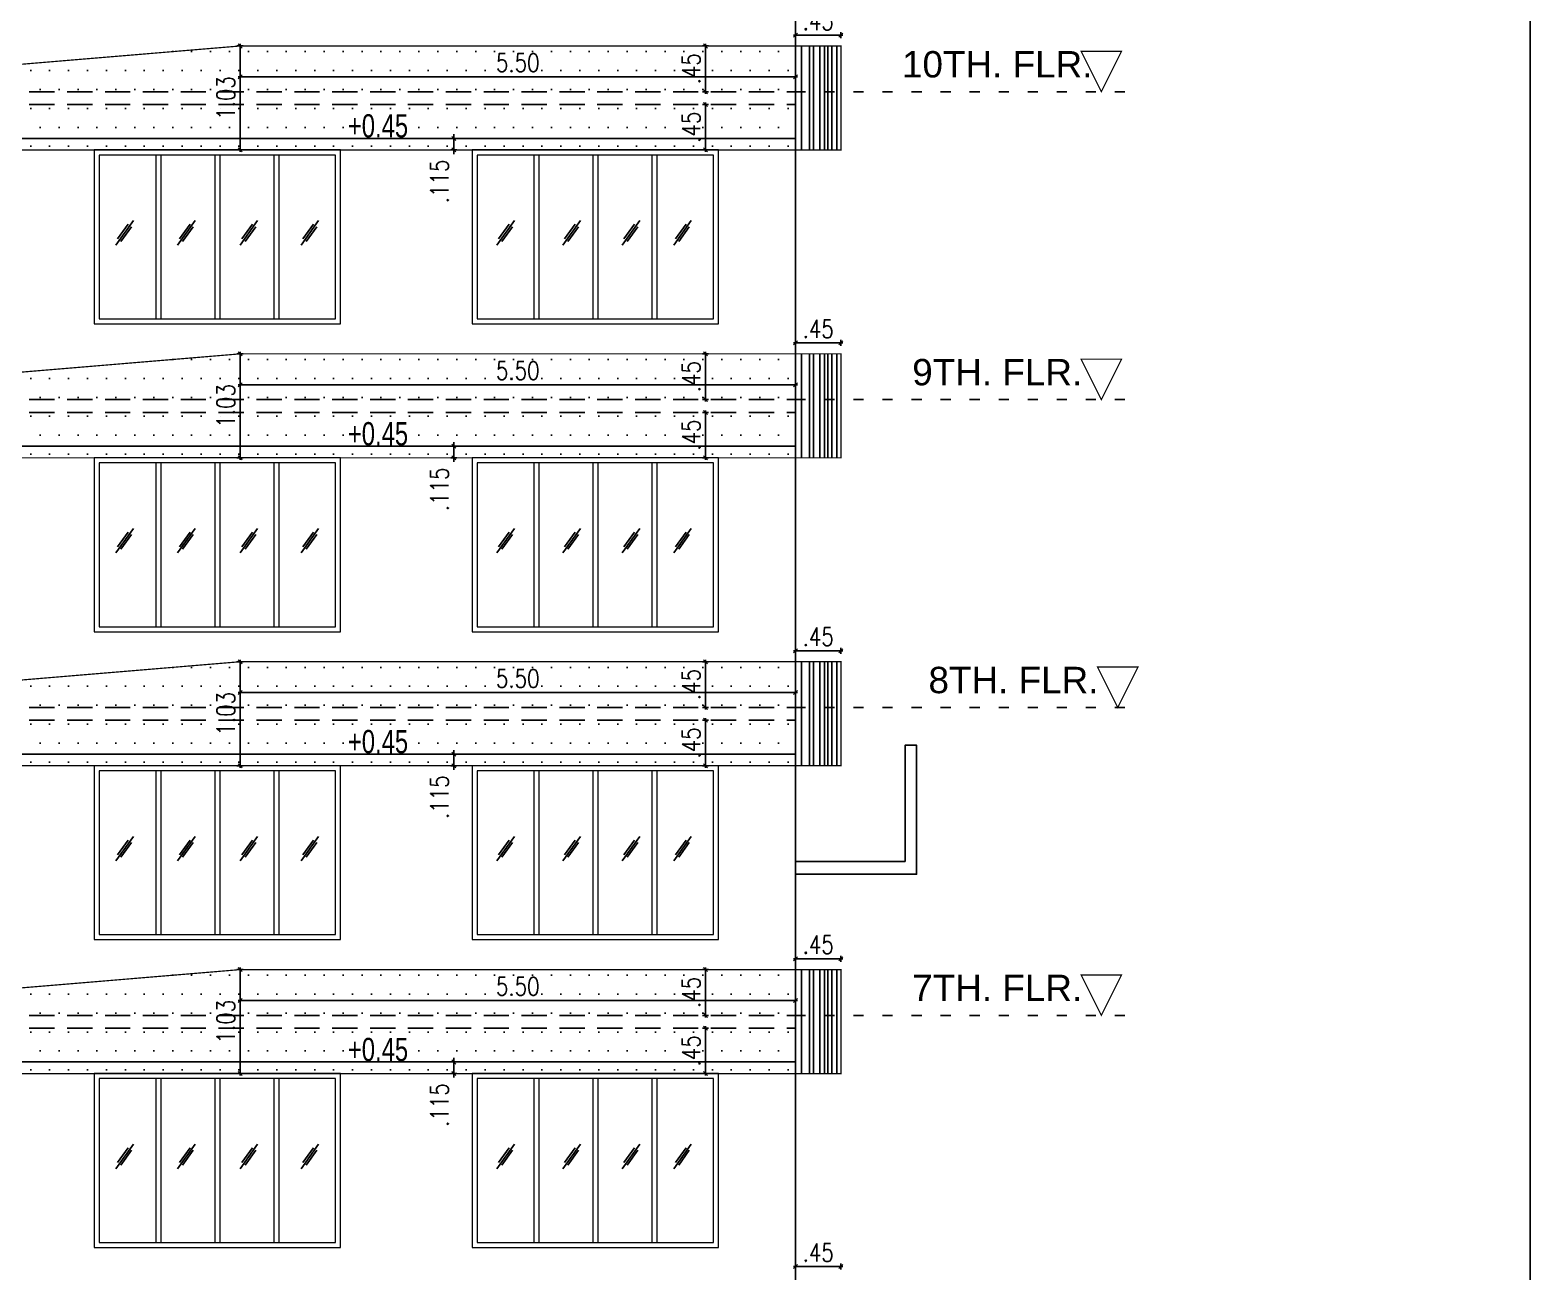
# Model space of a CAD drawing. Header units: inches. Extents: x 14235 to 14499, y 0 to 2549.
# Drawn here: x 14352.81 to 14367.67, y 2434.12 to 2446.41 of the extents above; entities that cross this region are included whole.
import ezdxf
from ezdxf.enums import TextEntityAlignment as Align

# ---------------------------------------------------------------- set-up
doc = ezdxf.new("R2010")
doc.units = ezdxf.units.IN
doc.header["$LTSCALE"] = 0.25
doc.header["$MEASUREMENT"] = 0
doc.header["$PDMODE"] = 35
for name, pattern in [('1', [0]), ('DASHEDX2', [1.5, 1, -0.5]), ('DOTX2', [0.5, 0, -0.5])]:
    doc.linetypes.add(name, pattern=pattern)
for name, color, linetype in [('edges', 1, 'Continuous'), ('ELE.PROJ.', 1, 'Continuous'), ('GLASS WINDOW', 251, '1'), ('hatch', 251, 'Continuous'), ('proj-internal', 1, 'DASHEDX2'), ('text-large', 7, 'Continuous'), ('wall', 7, 'Continuous'), ('WORK TEX', 6, 'Continuous'), ('WORKING DIM', 7, 'Continuous')]:
    doc.layers.add(name, color=color, linetype=linetype)
doc.layers.add('WINDOW', color=106, linetype='Continuous', lineweight=13)
doc.styles.add('ARL', font='swisscl_0.ttf')
doc.styles.add('romans', font='romans.shx', dxfattribs={"width": 0.8})
doc.styles.add('SansSerif', font='sanss__.ttf', dxfattribs={"width": 0.8})
doc.dimstyles.new('121', dxfattribs={"dimscale": 0.1, "dimtxt": 1.8, "dimasz": 0.2, "dimexe": 0.03125, "dimexo": 0.25, "dimgap": 0.5, "dimtad": 1, "dimzin": 4, "dimdsep": 46, "dimtxsty": 'romans', "dimblk1": 'MINITICK', "dimblk2": 'MINITICK', "dimsah": 1, "dimcen": 1, "dimse1": 1, "dimse2": 1, "dimclrd": 252, "dimclre": 256, "dimclrt": 7, "dimadec": 3, "dimazin": 0, "dimtfac": 0.8, "dimtix": 1, "dimtmove": 2, "dimatfit": 3, "dimfxl": 0, "dimtolj": 1, "dimtzin": 3, "dimarcsym": 0})

# ---------------------------------------------------------------- blocks, each defined once
blk = doc.blocks.new('MINITICK')
at = {"color": 7}
for p, q in [((1, 1), (-1, -1)), ((-1, 0), (1, 0)), ((0, -1.5), (0, 1.5))]:
    blk.add_line(p, q, dxfattribs=at)
blk = doc.blocks.new('*D1176')
at = {"layer": 'Defpoints', "color": 0, "transparency": 16777216}
for p in [(14360.392, 2434.164), (14360.392, 2434.056), (14360.842, 2434.056)]:
    blk.add_point(p, dxfattribs=at)
at = {"layer": 'WORKING DIM', "color": 252, "lineweight": -2, "transparency": 16777216}
blk.add_line((14360.822, 2434.164), (14360.412, 2434.164), dxfattribs=at)
at = {"layer": 'WORKING DIM', "color": 252, "lineweight": -2, "transparency": 16777216, "xscale": 0.02, "yscale": 0.02, "zscale": 0.02, "rotation": 180}
blk.add_blockref('MINITICK', (14360.392, 2434.164), dxfattribs=at)
at = {"layer": 'WORKING DIM', "color": 252, "lineweight": -2, "transparency": 16777216, "xscale": 0.02, "yscale": 0.02, "zscale": 0.02}
blk.add_blockref('MINITICK', (14360.842, 2434.164), dxfattribs=at)
at = {"layer": 'WORKING DIM', "color": 7, "transparency": 16777216, "insert": (14360.617, 2434.304), "char_height": 0.18, "attachment_point": 5, "style": 'romans'}
blk.add_mtext('\\A1;.45', dxfattribs=at)
blk = doc.blocks.new('*D1177')
at = {"layer": 'Defpoints', "color": 0, "transparency": 16777216}
for p in [(14360.392, 2434.423), (14354.892, 2434.056), (14354.892, 2433.75)]:
    blk.add_point(p, dxfattribs=at)
at = {"layer": 'WORKING DIM', "color": 252, "lineweight": -2, "transparency": 16777216}
blk.add_line((14360.372, 2433.75), (14354.912, 2433.75), dxfattribs=at)
at = {"layer": 'WORKING DIM', "color": 252, "lineweight": -2, "transparency": 16777216, "xscale": 0.02, "yscale": 0.02, "zscale": 0.02, "rotation": 180}
blk.add_blockref('MINITICK', (14354.892, 2433.75), dxfattribs=at)
at = {"layer": 'WORKING DIM', "color": 252, "lineweight": -2, "transparency": 16777216, "xscale": 0.02, "yscale": 0.02, "zscale": 0.02}
blk.add_blockref('MINITICK', (14360.392, 2433.75), dxfattribs=at)
at = {"layer": 'WORKING DIM', "color": 7, "transparency": 16777216, "insert": (14357.642, 2433.89), "char_height": 0.18, "attachment_point": 5, "style": 'romans'}
blk.add_mtext('\\A1;5.50', dxfattribs=at)
blk = doc.blocks.new('*D1187')
at = {"layer": 'Defpoints', "color": 0, "transparency": 16777216}
for p in [(14360.392, 2437.214), (14360.392, 2437.106), (14360.842, 2437.106)]:
    blk.add_point(p, dxfattribs=at)
at = {"layer": 'WORKING DIM', "color": 252, "lineweight": -2, "transparency": 16777216}
blk.add_line((14360.822, 2437.214), (14360.412, 2437.214), dxfattribs=at)
at = {"layer": 'WORKING DIM', "color": 252, "lineweight": -2, "transparency": 16777216, "xscale": 0.02, "yscale": 0.02, "zscale": 0.02, "rotation": 180}
blk.add_blockref('MINITICK', (14360.392, 2437.214), dxfattribs=at)
at = {"layer": 'WORKING DIM', "color": 252, "lineweight": -2, "transparency": 16777216, "xscale": 0.02, "yscale": 0.02, "zscale": 0.02}
blk.add_blockref('MINITICK', (14360.842, 2437.214), dxfattribs=at)
at = {"layer": 'WORKING DIM', "color": 7, "transparency": 16777216, "insert": (14360.617, 2437.354), "char_height": 0.18, "attachment_point": 5, "style": 'romans'}
blk.add_mtext('\\A1;.45', dxfattribs=at)
blk = doc.blocks.new('*D1188')
at = {"layer": 'Defpoints', "color": 0, "transparency": 16777216}
for p in [(14360.392, 2437.473), (14354.892, 2437.106), (14354.892, 2436.8)]:
    blk.add_point(p, dxfattribs=at)
at = {"layer": 'WORKING DIM', "color": 252, "lineweight": -2, "transparency": 16777216}
blk.add_line((14360.372, 2436.8), (14354.912, 2436.8), dxfattribs=at)
at = {"layer": 'WORKING DIM', "color": 252, "lineweight": -2, "transparency": 16777216, "xscale": 0.02, "yscale": 0.02, "zscale": 0.02, "rotation": 180}
blk.add_blockref('MINITICK', (14354.892, 2436.8), dxfattribs=at)
at = {"layer": 'WORKING DIM', "color": 252, "lineweight": -2, "transparency": 16777216, "xscale": 0.02, "yscale": 0.02, "zscale": 0.02}
blk.add_blockref('MINITICK', (14360.392, 2436.8), dxfattribs=at)
at = {"layer": 'WORKING DIM', "color": 7, "transparency": 16777216, "insert": (14357.642, 2436.94), "char_height": 0.18, "attachment_point": 5, "style": 'romans'}
blk.add_mtext('\\A1;5.50', dxfattribs=at)
blk = doc.blocks.new('*D1189')
at = {"layer": 'Defpoints', "color": 0, "transparency": 16777216}
for p in [(14354.892, 2437.106), (14354.892, 2436.076), (14354.892, 2436.076)]:
    blk.add_point(p, dxfattribs=at)
at = {"layer": 'WORKING DIM', "color": 252, "lineweight": -2, "transparency": 16777216}
blk.add_line((14354.892, 2437.086), (14354.892, 2436.096), dxfattribs=at)
at = {"layer": 'WORKING DIM', "color": 252, "lineweight": -2, "transparency": 16777216, "xscale": 0.02, "yscale": 0.02, "zscale": 0.02}
for p, rotation in [((14354.892, 2437.106), 90), ((14354.892, 2436.076), 270)]:
    blk.add_blockref('MINITICK', p, dxfattribs=dict(at, rotation=rotation))
at = {"layer": 'WORKING DIM', "color": 7, "transparency": 16777216, "insert": (14354.752, 2436.591), "char_height": 0.18, "attachment_point": 5, "rotation": 90, "style": 'romans'}
blk.add_mtext('\\A1;1.03', dxfattribs=at)
blk = doc.blocks.new('*D1190')
at = {"layer": 'Defpoints', "color": 0, "transparency": 16777216}
for p in [(14339.33, 2437.106), (14359.5, 2437.106), (14359.618, 2436.653)]:
    blk.add_point(p, dxfattribs=at)
at = {"layer": 'WORKING DIM', "color": 252, "lineweight": -2, "transparency": 16777216}
blk.add_line((14359.5, 2436.673), (14359.5, 2437.086), dxfattribs=at)
at = {"layer": 'WORKING DIM', "color": 252, "lineweight": -2, "transparency": 16777216, "xscale": 0.02, "yscale": 0.02, "zscale": 0.02}
for p, rotation in [((14359.5, 2437.106), 90), ((14359.5, 2436.653), 270)]:
    blk.add_blockref('MINITICK', p, dxfattribs=dict(at, rotation=rotation))
at = {"layer": 'WORKING DIM', "color": 7, "transparency": 16777216, "insert": (14359.36, 2436.88), "char_height": 0.18, "attachment_point": 5, "rotation": 90, "style": 'romans'}
blk.add_mtext('\\A1;.45', dxfattribs=at)
blk = doc.blocks.new('*D1191')
at = {"layer": 'Defpoints', "color": 0, "transparency": 16777216}
for p in [(14359.351, 2436.526), (14339.597, 2436.076), (14359.5, 2436.076)]:
    blk.add_point(p, dxfattribs=at)
at = {"layer": 'WORKING DIM', "color": 252, "lineweight": -2, "transparency": 16777216}
blk.add_line((14359.5, 2436.506), (14359.5, 2436.096), dxfattribs=at)
at = {"layer": 'WORKING DIM', "color": 252, "lineweight": -2, "transparency": 16777216, "xscale": 0.02, "yscale": 0.02, "zscale": 0.02}
for p, rotation in [((14359.5, 2436.526), 90), ((14359.5, 2436.076), 270)]:
    blk.add_blockref('MINITICK', p, dxfattribs=dict(at, rotation=rotation))
at = {"layer": 'WORKING DIM', "color": 7, "transparency": 16777216, "insert": (14359.36, 2436.301), "char_height": 0.18, "attachment_point": 5, "rotation": 90, "style": 'romans'}
blk.add_mtext('\\A1;.45', dxfattribs=at)
blk = doc.blocks.new('*D1198')
at = {"layer": 'Defpoints', "color": 0, "transparency": 16777216}
for p in [(14360.392, 2440.264), (14360.392, 2440.156), (14360.842, 2440.156)]:
    blk.add_point(p, dxfattribs=at)
at = {"layer": 'WORKING DIM', "color": 252, "lineweight": -2, "transparency": 16777216}
blk.add_line((14360.822, 2440.264), (14360.412, 2440.264), dxfattribs=at)
at = {"layer": 'WORKING DIM', "color": 252, "lineweight": -2, "transparency": 16777216, "xscale": 0.02, "yscale": 0.02, "zscale": 0.02, "rotation": 180}
blk.add_blockref('MINITICK', (14360.392, 2440.264), dxfattribs=at)
at = {"layer": 'WORKING DIM', "color": 252, "lineweight": -2, "transparency": 16777216, "xscale": 0.02, "yscale": 0.02, "zscale": 0.02}
blk.add_blockref('MINITICK', (14360.842, 2440.264), dxfattribs=at)
at = {"layer": 'WORKING DIM', "color": 7, "transparency": 16777216, "insert": (14360.617, 2440.404), "char_height": 0.18, "attachment_point": 5, "style": 'romans'}
blk.add_mtext('\\A1;.45', dxfattribs=at)
blk = doc.blocks.new('*D1199')
at = {"layer": 'Defpoints', "color": 0, "transparency": 16777216}
for p in [(14360.392, 2440.523), (14354.892, 2440.156), (14354.892, 2439.85)]:
    blk.add_point(p, dxfattribs=at)
at = {"layer": 'WORKING DIM', "color": 252, "lineweight": -2, "transparency": 16777216}
blk.add_line((14360.372, 2439.85), (14354.912, 2439.85), dxfattribs=at)
at = {"layer": 'WORKING DIM', "color": 252, "lineweight": -2, "transparency": 16777216, "xscale": 0.02, "yscale": 0.02, "zscale": 0.02, "rotation": 180}
blk.add_blockref('MINITICK', (14354.892, 2439.85), dxfattribs=at)
at = {"layer": 'WORKING DIM', "color": 252, "lineweight": -2, "transparency": 16777216, "xscale": 0.02, "yscale": 0.02, "zscale": 0.02}
blk.add_blockref('MINITICK', (14360.392, 2439.85), dxfattribs=at)
at = {"layer": 'WORKING DIM', "color": 7, "transparency": 16777216, "insert": (14357.642, 2439.99), "char_height": 0.18, "attachment_point": 5, "style": 'romans'}
blk.add_mtext('\\A1;5.50', dxfattribs=at)
blk = doc.blocks.new('*D1200')
at = {"layer": 'Defpoints', "color": 0, "transparency": 16777216}
for p in [(14354.892, 2440.156), (14354.892, 2439.126), (14354.892, 2439.126)]:
    blk.add_point(p, dxfattribs=at)
at = {"layer": 'WORKING DIM', "color": 252, "lineweight": -2, "transparency": 16777216}
blk.add_line((14354.892, 2440.136), (14354.892, 2439.146), dxfattribs=at)
at = {"layer": 'WORKING DIM', "color": 252, "lineweight": -2, "transparency": 16777216, "xscale": 0.02, "yscale": 0.02, "zscale": 0.02}
for p, rotation in [((14354.892, 2440.156), 90), ((14354.892, 2439.126), 270)]:
    blk.add_blockref('MINITICK', p, dxfattribs=dict(at, rotation=rotation))
at = {"layer": 'WORKING DIM', "color": 7, "transparency": 16777216, "insert": (14354.752, 2439.641), "char_height": 0.18, "attachment_point": 5, "rotation": 90, "style": 'romans'}
blk.add_mtext('\\A1;1.03', dxfattribs=at)
blk = doc.blocks.new('*D1201')
at = {"layer": 'Defpoints', "color": 0, "transparency": 16777216}
for p in [(14339.33, 2440.156), (14359.5, 2440.156), (14359.618, 2439.703)]:
    blk.add_point(p, dxfattribs=at)
at = {"layer": 'WORKING DIM', "color": 252, "lineweight": -2, "transparency": 16777216}
blk.add_line((14359.5, 2439.723), (14359.5, 2440.136), dxfattribs=at)
at = {"layer": 'WORKING DIM', "color": 252, "lineweight": -2, "transparency": 16777216, "xscale": 0.02, "yscale": 0.02, "zscale": 0.02}
for p, rotation in [((14359.5, 2440.156), 90), ((14359.5, 2439.703), 270)]:
    blk.add_blockref('MINITICK', p, dxfattribs=dict(at, rotation=rotation))
at = {"layer": 'WORKING DIM', "color": 7, "transparency": 16777216, "insert": (14359.36, 2439.93), "char_height": 0.18, "attachment_point": 5, "rotation": 90, "style": 'romans'}
blk.add_mtext('\\A1;.45', dxfattribs=at)
blk = doc.blocks.new('*D1202')
at = {"layer": 'Defpoints', "color": 0, "transparency": 16777216}
for p in [(14359.351, 2439.576), (14339.597, 2439.126), (14359.5, 2439.126)]:
    blk.add_point(p, dxfattribs=at)
at = {"layer": 'WORKING DIM', "color": 252, "lineweight": -2, "transparency": 16777216}
blk.add_line((14359.5, 2439.556), (14359.5, 2439.146), dxfattribs=at)
at = {"layer": 'WORKING DIM', "color": 252, "lineweight": -2, "transparency": 16777216, "xscale": 0.02, "yscale": 0.02, "zscale": 0.02}
for p, rotation in [((14359.5, 2439.576), 90), ((14359.5, 2439.126), 270)]:
    blk.add_blockref('MINITICK', p, dxfattribs=dict(at, rotation=rotation))
at = {"layer": 'WORKING DIM', "color": 7, "transparency": 16777216, "insert": (14359.36, 2439.351), "char_height": 0.18, "attachment_point": 5, "rotation": 90, "style": 'romans'}
blk.add_mtext('\\A1;.45', dxfattribs=at)
blk = doc.blocks.new('*D1209')
at = {"layer": 'Defpoints', "color": 0, "transparency": 16777216}
for p in [(14360.392, 2443.314), (14360.392, 2443.206), (14360.842, 2443.206)]:
    blk.add_point(p, dxfattribs=at)
at = {"layer": 'WORKING DIM', "color": 252, "lineweight": -2, "transparency": 16777216}
blk.add_line((14360.822, 2443.314), (14360.412, 2443.314), dxfattribs=at)
at = {"layer": 'WORKING DIM', "color": 252, "lineweight": -2, "transparency": 16777216, "xscale": 0.02, "yscale": 0.02, "zscale": 0.02, "rotation": 180}
blk.add_blockref('MINITICK', (14360.392, 2443.314), dxfattribs=at)
at = {"layer": 'WORKING DIM', "color": 252, "lineweight": -2, "transparency": 16777216, "xscale": 0.02, "yscale": 0.02, "zscale": 0.02}
blk.add_blockref('MINITICK', (14360.842, 2443.314), dxfattribs=at)
at = {"layer": 'WORKING DIM', "color": 7, "transparency": 16777216, "insert": (14360.617, 2443.454), "char_height": 0.18, "attachment_point": 5, "style": 'romans'}
blk.add_mtext('\\A1;.45', dxfattribs=at)
blk = doc.blocks.new('*D1210')
at = {"layer": 'Defpoints', "color": 0, "transparency": 16777216}
for p in [(14360.392, 2443.573), (14354.892, 2443.206), (14354.892, 2442.9)]:
    blk.add_point(p, dxfattribs=at)
at = {"layer": 'WORKING DIM', "color": 252, "lineweight": -2, "transparency": 16777216}
blk.add_line((14360.372, 2442.9), (14354.912, 2442.9), dxfattribs=at)
at = {"layer": 'WORKING DIM', "color": 252, "lineweight": -2, "transparency": 16777216, "xscale": 0.02, "yscale": 0.02, "zscale": 0.02, "rotation": 180}
blk.add_blockref('MINITICK', (14354.892, 2442.9), dxfattribs=at)
at = {"layer": 'WORKING DIM', "color": 252, "lineweight": -2, "transparency": 16777216, "xscale": 0.02, "yscale": 0.02, "zscale": 0.02}
blk.add_blockref('MINITICK', (14360.392, 2442.9), dxfattribs=at)
at = {"layer": 'WORKING DIM', "color": 7, "transparency": 16777216, "insert": (14357.642, 2443.04), "char_height": 0.18, "attachment_point": 5, "style": 'romans'}
blk.add_mtext('\\A1;5.50', dxfattribs=at)
blk = doc.blocks.new('*D1211')
at = {"layer": 'Defpoints', "color": 0, "transparency": 16777216}
for p in [(14354.892, 2443.206), (14354.892, 2442.176), (14354.892, 2442.176)]:
    blk.add_point(p, dxfattribs=at)
at = {"layer": 'WORKING DIM', "color": 252, "lineweight": -2, "transparency": 16777216}
blk.add_line((14354.892, 2443.186), (14354.892, 2442.196), dxfattribs=at)
at = {"layer": 'WORKING DIM', "color": 252, "lineweight": -2, "transparency": 16777216, "xscale": 0.02, "yscale": 0.02, "zscale": 0.02}
for p, rotation in [((14354.892, 2443.206), 90), ((14354.892, 2442.176), 270)]:
    blk.add_blockref('MINITICK', p, dxfattribs=dict(at, rotation=rotation))
at = {"layer": 'WORKING DIM', "color": 7, "transparency": 16777216, "insert": (14354.752, 2442.691), "char_height": 0.18, "attachment_point": 5, "rotation": 90, "style": 'romans'}
blk.add_mtext('\\A1;1.03', dxfattribs=at)
blk = doc.blocks.new('*D1212')
at = {"layer": 'Defpoints', "color": 0, "transparency": 16777216}
for p in [(14339.33, 2443.206), (14359.5, 2443.206), (14359.618, 2442.753)]:
    blk.add_point(p, dxfattribs=at)
at = {"layer": 'WORKING DIM', "color": 252, "lineweight": -2, "transparency": 16777216}
blk.add_line((14359.5, 2442.773), (14359.5, 2443.186), dxfattribs=at)
at = {"layer": 'WORKING DIM', "color": 252, "lineweight": -2, "transparency": 16777216, "xscale": 0.02, "yscale": 0.02, "zscale": 0.02}
for p, rotation in [((14359.5, 2443.206), 90), ((14359.5, 2442.753), 270)]:
    blk.add_blockref('MINITICK', p, dxfattribs=dict(at, rotation=rotation))
at = {"layer": 'WORKING DIM', "color": 7, "transparency": 16777216, "insert": (14359.36, 2442.98), "char_height": 0.18, "attachment_point": 5, "rotation": 90, "style": 'romans'}
blk.add_mtext('\\A1;.45', dxfattribs=at)
blk = doc.blocks.new('*D1213')
at = {"layer": 'Defpoints', "color": 0, "transparency": 16777216}
for p in [(14359.351, 2442.626), (14339.597, 2442.176), (14359.5, 2442.176)]:
    blk.add_point(p, dxfattribs=at)
at = {"layer": 'WORKING DIM', "color": 252, "lineweight": -2, "transparency": 16777216}
blk.add_line((14359.5, 2442.606), (14359.5, 2442.196), dxfattribs=at)
at = {"layer": 'WORKING DIM', "color": 252, "lineweight": -2, "transparency": 16777216, "xscale": 0.02, "yscale": 0.02, "zscale": 0.02}
for p, rotation in [((14359.5, 2442.626), 90), ((14359.5, 2442.176), 270)]:
    blk.add_blockref('MINITICK', p, dxfattribs=dict(at, rotation=rotation))
at = {"layer": 'WORKING DIM', "color": 7, "transparency": 16777216, "insert": (14359.36, 2442.401), "char_height": 0.18, "attachment_point": 5, "rotation": 90, "style": 'romans'}
blk.add_mtext('\\A1;.45', dxfattribs=at)
blk = doc.blocks.new('*D1220')
at = {"layer": 'Defpoints', "color": 0, "transparency": 16777216}
for p in [(14360.392, 2446.364), (14360.392, 2446.256), (14360.842, 2446.256)]:
    blk.add_point(p, dxfattribs=at)
at = {"layer": 'WORKING DIM', "color": 252, "lineweight": -2, "transparency": 16777216}
blk.add_line((14360.822, 2446.364), (14360.412, 2446.364), dxfattribs=at)
at = {"layer": 'WORKING DIM', "color": 252, "lineweight": -2, "transparency": 16777216, "xscale": 0.02, "yscale": 0.02, "zscale": 0.02, "rotation": 180}
blk.add_blockref('MINITICK', (14360.392, 2446.364), dxfattribs=at)
at = {"layer": 'WORKING DIM', "color": 252, "lineweight": -2, "transparency": 16777216, "xscale": 0.02, "yscale": 0.02, "zscale": 0.02}
blk.add_blockref('MINITICK', (14360.842, 2446.364), dxfattribs=at)
at = {"layer": 'WORKING DIM', "color": 7, "transparency": 16777216, "insert": (14360.617, 2446.504), "char_height": 0.18, "attachment_point": 5, "style": 'romans'}
blk.add_mtext('\\A1;.45', dxfattribs=at)
blk = doc.blocks.new('*D1221')
at = {"layer": 'Defpoints', "color": 0, "transparency": 16777216}
for p in [(14360.392, 2446.623), (14354.892, 2446.256), (14354.892, 2445.95)]:
    blk.add_point(p, dxfattribs=at)
at = {"layer": 'WORKING DIM', "color": 252, "lineweight": -2, "transparency": 16777216}
blk.add_line((14360.372, 2445.95), (14354.912, 2445.95), dxfattribs=at)
at = {"layer": 'WORKING DIM', "color": 252, "lineweight": -2, "transparency": 16777216, "xscale": 0.02, "yscale": 0.02, "zscale": 0.02, "rotation": 180}
blk.add_blockref('MINITICK', (14354.892, 2445.95), dxfattribs=at)
at = {"layer": 'WORKING DIM', "color": 252, "lineweight": -2, "transparency": 16777216, "xscale": 0.02, "yscale": 0.02, "zscale": 0.02}
blk.add_blockref('MINITICK', (14360.392, 2445.95), dxfattribs=at)
at = {"layer": 'WORKING DIM', "color": 7, "transparency": 16777216, "insert": (14357.642, 2446.09), "char_height": 0.18, "attachment_point": 5, "style": 'romans'}
blk.add_mtext('\\A1;5.50', dxfattribs=at)
blk = doc.blocks.new('*D1222')
at = {"layer": 'Defpoints', "color": 0, "transparency": 16777216}
for p in [(14354.892, 2446.256), (14354.892, 2445.226), (14354.892, 2445.226)]:
    blk.add_point(p, dxfattribs=at)
at = {"layer": 'WORKING DIM', "color": 252, "lineweight": -2, "transparency": 16777216}
blk.add_line((14354.892, 2446.236), (14354.892, 2445.246), dxfattribs=at)
at = {"layer": 'WORKING DIM', "color": 252, "lineweight": -2, "transparency": 16777216, "xscale": 0.02, "yscale": 0.02, "zscale": 0.02}
for p, rotation in [((14354.892, 2446.256), 90), ((14354.892, 2445.226), 270)]:
    blk.add_blockref('MINITICK', p, dxfattribs=dict(at, rotation=rotation))
at = {"layer": 'WORKING DIM', "color": 7, "transparency": 16777216, "insert": (14354.752, 2445.741), "char_height": 0.18, "attachment_point": 5, "rotation": 90, "style": 'romans'}
blk.add_mtext('\\A1;1.03', dxfattribs=at)
blk = doc.blocks.new('*D1223')
at = {"layer": 'Defpoints', "color": 0, "transparency": 16777216}
for p in [(14339.33, 2446.256), (14359.5, 2446.256), (14359.618, 2445.803)]:
    blk.add_point(p, dxfattribs=at)
at = {"layer": 'WORKING DIM', "color": 252, "lineweight": -2, "transparency": 16777216}
blk.add_line((14359.5, 2445.823), (14359.5, 2446.236), dxfattribs=at)
at = {"layer": 'WORKING DIM', "color": 252, "lineweight": -2, "transparency": 16777216, "xscale": 0.02, "yscale": 0.02, "zscale": 0.02}
for p, rotation in [((14359.5, 2446.256), 90), ((14359.5, 2445.803), 270)]:
    blk.add_blockref('MINITICK', p, dxfattribs=dict(at, rotation=rotation))
at = {"layer": 'WORKING DIM', "color": 7, "transparency": 16777216, "insert": (14359.36, 2446.03), "char_height": 0.18, "attachment_point": 5, "rotation": 90, "style": 'romans'}
blk.add_mtext('\\A1;.45', dxfattribs=at)
blk = doc.blocks.new('*D1224')
at = {"layer": 'Defpoints', "color": 0, "transparency": 16777216}
for p in [(14359.351, 2445.676), (14339.597, 2445.226), (14359.5, 2445.226)]:
    blk.add_point(p, dxfattribs=at)
at = {"layer": 'WORKING DIM', "color": 252, "lineweight": -2, "transparency": 16777216}
blk.add_line((14359.5, 2445.656), (14359.5, 2445.246), dxfattribs=at)
at = {"layer": 'WORKING DIM', "color": 252, "lineweight": -2, "transparency": 16777216, "xscale": 0.02, "yscale": 0.02, "zscale": 0.02}
for p, rotation in [((14359.5, 2445.676), 90), ((14359.5, 2445.226), 270)]:
    blk.add_blockref('MINITICK', p, dxfattribs=dict(at, rotation=rotation))
at = {"layer": 'WORKING DIM', "color": 7, "transparency": 16777216, "insert": (14359.36, 2445.451), "char_height": 0.18, "attachment_point": 5, "rotation": 90, "style": 'romans'}
blk.add_mtext('\\A1;.45', dxfattribs=at)
blk = doc.blocks.new('*D1515')
at = {"layer": 'Defpoints', "color": 0, "transparency": 16777216}
for p in [(14356.702, 2436.191), (14356.702, 2436.076), (14357.008, 2436.076)]:
    blk.add_point(p, dxfattribs=at)
at = {"layer": 'WORKING DIM', "color": 252, "lineweight": -2, "transparency": 16777216}
for p, q in [((14357.008, 2436.211), (14357.008, 2436.231)), ((14357.008, 2436.191), (14357.008, 2436.076)), ((14357.008, 2436.056), (14357.008, 2436.036))]:
    blk.add_line(p, q, dxfattribs=at)
at = {"layer": 'WORKING DIM', "color": 252, "lineweight": -2, "transparency": 16777216, "xscale": 0.02, "yscale": 0.02, "zscale": 0.02}
for p, rotation in [((14357.008, 2436.191), 270), ((14357.008, 2436.076), 90)]:
    blk.add_blockref('MINITICK', p, dxfattribs=dict(at, rotation=rotation))
at = {"layer": 'WORKING DIM', "color": 7, "transparency": 16777216, "insert": (14356.868, 2435.764), "char_height": 0.18, "attachment_point": 5, "rotation": 90, "style": 'romans'}
blk.add_mtext('\\A1;.115', dxfattribs=at)
blk = doc.blocks.new('*D1517')
at = {"layer": 'Defpoints', "color": 0, "transparency": 16777216}
for p in [(14356.702, 2439.241), (14356.702, 2439.126), (14357.008, 2439.126)]:
    blk.add_point(p, dxfattribs=at)
at = {"layer": 'WORKING DIM', "color": 252, "lineweight": -2, "transparency": 16777216}
for p, q in [((14357.008, 2439.261), (14357.008, 2439.281)), ((14357.008, 2439.241), (14357.008, 2439.126)), ((14357.008, 2439.106), (14357.008, 2439.086))]:
    blk.add_line(p, q, dxfattribs=at)
at = {"layer": 'WORKING DIM', "color": 252, "lineweight": -2, "transparency": 16777216, "xscale": 0.02, "yscale": 0.02, "zscale": 0.02}
for p, rotation in [((14357.008, 2439.241), 270), ((14357.008, 2439.126), 90)]:
    blk.add_blockref('MINITICK', p, dxfattribs=dict(at, rotation=rotation))
at = {"layer": 'WORKING DIM', "color": 7, "transparency": 16777216, "insert": (14356.868, 2438.814), "char_height": 0.18, "attachment_point": 5, "rotation": 90, "style": 'romans'}
blk.add_mtext('\\A1;.115', dxfattribs=at)
blk = doc.blocks.new('*D1519')
at = {"layer": 'Defpoints', "color": 0, "transparency": 16777216}
for p in [(14356.702, 2442.291), (14356.702, 2442.176), (14357.008, 2442.176)]:
    blk.add_point(p, dxfattribs=at)
at = {"layer": 'WORKING DIM', "color": 252, "lineweight": -2, "transparency": 16777216}
for p, q in [((14357.008, 2442.311), (14357.008, 2442.331)), ((14357.008, 2442.291), (14357.008, 2442.176)), ((14357.008, 2442.156), (14357.008, 2442.136))]:
    blk.add_line(p, q, dxfattribs=at)
at = {"layer": 'WORKING DIM', "color": 252, "lineweight": -2, "transparency": 16777216, "xscale": 0.02, "yscale": 0.02, "zscale": 0.02}
for p, rotation in [((14357.008, 2442.291), 270), ((14357.008, 2442.176), 90)]:
    blk.add_blockref('MINITICK', p, dxfattribs=dict(at, rotation=rotation))
at = {"layer": 'WORKING DIM', "color": 7, "transparency": 16777216, "insert": (14356.868, 2441.864), "char_height": 0.18, "attachment_point": 5, "rotation": 90, "style": 'romans'}
blk.add_mtext('\\A1;.115', dxfattribs=at)
blk = doc.blocks.new('*D1521')
at = {"layer": 'Defpoints', "color": 0, "transparency": 16777216}
for p in [(14356.702, 2445.341), (14356.702, 2445.226), (14357.008, 2445.226)]:
    blk.add_point(p, dxfattribs=at)
at = {"layer": 'WORKING DIM', "color": 252, "lineweight": -2, "transparency": 16777216}
for p, q in [((14357.008, 2445.361), (14357.008, 2445.381)), ((14357.008, 2445.341), (14357.008, 2445.226)), ((14357.008, 2445.206), (14357.008, 2445.186))]:
    blk.add_line(p, q, dxfattribs=at)
at = {"layer": 'WORKING DIM', "color": 252, "lineweight": -2, "transparency": 16777216, "xscale": 0.02, "yscale": 0.02, "zscale": 0.02}
for p, rotation in [((14357.008, 2445.341), 270), ((14357.008, 2445.226), 90)]:
    blk.add_blockref('MINITICK', p, dxfattribs=dict(at, rotation=rotation))
at = {"layer": 'WORKING DIM', "color": 7, "transparency": 16777216, "insert": (14356.868, 2444.914), "char_height": 0.18, "attachment_point": 5, "rotation": 90, "style": 'romans'}
blk.add_mtext('\\A1;.115', dxfattribs=at)

msp = doc.modelspace()

# ---------------------------------------------------------------- hatches: boundary and pattern name
at = {"layer": 'hatch', "true_color": 0xc7b399}
h = msp.add_hatch(dxfattribs=at)
h.set_pattern_fill('DOTS', color=253, scale=3)
h.set_pattern_definition([(0, (-42.02476, 27.45), (0.09375, 0.1875), [0, -0.1875])])
h.paths.add_polyline_path([(14360.392, 2446.256), (14354.892, 2446.256), (14349.474, 2445.803), (14349.474, 2445.226), (14360.392, 2445.226)])
h = msp.add_hatch(dxfattribs=at)
h.set_pattern_fill('DOTS', color=253, scale=3)
h.set_pattern_definition([(0, (-42.02476, 24.4), (0.09375, 0.1875), [0, -0.1875])])
h.paths.add_polyline_path([(14360.392, 2443.206), (14354.892, 2443.206), (14349.474, 2442.753), (14349.474, 2442.176), (14360.392, 2442.176)])
h = msp.add_hatch(dxfattribs=at)
h.set_pattern_fill('DOTS', color=253, scale=3)
h.set_pattern_definition([(0, (-42.02476, 21.35), (0.09375, 0.1875), [0, -0.1875])])
h.paths.add_polyline_path([(14360.392, 2440.156), (14354.892, 2440.156), (14349.474, 2439.703), (14349.474, 2439.126), (14360.392, 2439.126)])
h = msp.add_hatch(dxfattribs=at)
h.set_pattern_fill('DOTS', color=253, scale=3)
h.set_pattern_definition([(0, (-42.02476, 18.3), (0.09375, 0.1875), [0, -0.1875])])
h.paths.add_polyline_path([(14360.392, 2437.106), (14354.892, 2437.106), (14349.474, 2436.653), (14349.474, 2436.076), (14360.392, 2436.076)])

# ---------------------------------------------------------------- linework, layer by layer
at = {"layer": 'edges', "const_width": 0.012}
for points in [[(14363.621, 2446.203), (14363.221, 2446.203), (14363.421, 2445.803)], [(14363.621, 2443.153), (14363.221, 2443.153), (14363.421, 2442.753)], [(14363.783, 2440.103), (14363.383, 2440.103), (14363.583, 2439.703)], [(14363.621, 2437.053), (14363.221, 2437.053), (14363.421, 2436.653)]]:
    msp.add_lwpolyline(points, close=True, dxfattribs=at)
at = {"layer": 'ELE.PROJ.', "color": 8}
for p, q in [((14360.453, 2446.256), (14360.453, 2445.226)), ((14360.531, 2446.256), (14360.531, 2445.226)), ((14360.571, 2446.256), (14360.571, 2445.226)), ((14360.632, 2446.256), (14360.632, 2445.226)), ((14360.678, 2446.256), (14360.678, 2445.226)), ((14360.712, 2446.256), (14360.712, 2445.226)), ((14360.753, 2446.256), (14360.753, 2445.226)), ((14360.801, 2446.256), (14360.801, 2445.226)), ((14360.453, 2443.206), (14360.453, 2442.176)), ((14360.531, 2443.206), (14360.531, 2442.176)), ((14360.571, 2443.206), (14360.571, 2442.176)), ((14360.632, 2443.206), (14360.632, 2442.176)), ((14360.678, 2443.206), (14360.678, 2442.176)), ((14360.712, 2443.206), (14360.712, 2442.176)), ((14360.753, 2443.206), (14360.753, 2442.176)), ((14360.801, 2443.206), (14360.801, 2442.176)), ((14360.453, 2440.156), (14360.453, 2439.126)), ((14360.531, 2440.156), (14360.531, 2439.126)), ((14360.571, 2440.156), (14360.571, 2439.126)), ((14360.632, 2440.156), (14360.632, 2439.126)), ((14360.678, 2440.156), (14360.678, 2439.126)), ((14360.712, 2440.156), (14360.712, 2439.126)), ((14360.753, 2440.156), (14360.753, 2439.126)), ((14360.801, 2440.156), (14360.801, 2439.126)), ((14360.453, 2437.106), (14360.453, 2436.076)), ((14360.531, 2437.106), (14360.531, 2436.076)), ((14360.571, 2437.106), (14360.571, 2436.076)), ((14360.632, 2437.106), (14360.632, 2436.076)), ((14360.678, 2437.106), (14360.678, 2436.076)), ((14360.712, 2437.106), (14360.712, 2436.076)), ((14360.753, 2437.106), (14360.753, 2436.076)), ((14360.801, 2437.106), (14360.801, 2436.076))]:
    msp.add_line(p, q, dxfattribs=at)
at = {"layer": 'ELE.PROJ.'}
for p, q in [((14338.555, 2445.341), (14360.392, 2445.341)), ((14338.555, 2442.291), (14360.392, 2442.291)), ((14338.555, 2439.241), (14360.392, 2439.241)), ((14338.555, 2436.191), (14360.392, 2436.191))]:
    msp.add_line(p, q, dxfattribs=at)
at = {"layer": 'ELE.PROJ.', "const_width": 0.012}
for points in [[(14349.474, 2445.226), (14360.842, 2445.226), (14360.842, 2446.256), (14354.892, 2446.256), (14349.474, 2445.803)], [(14349.474, 2442.176), (14360.842, 2442.176), (14360.842, 2443.206), (14354.892, 2443.206), (14349.474, 2442.753)], [(14349.474, 2439.126), (14360.842, 2439.126), (14360.842, 2440.156), (14354.892, 2440.156), (14349.474, 2439.703)], [(14349.474, 2436.076), (14360.842, 2436.076), (14360.842, 2437.106), (14354.892, 2437.106), (14349.474, 2436.653)]]:
    msp.add_lwpolyline(points, close=True, dxfattribs=at)
at = {"layer": 'GLASS WINDOW', "color": 4, "ltscale": 200}
for p, q in [((14353.836, 2444.526), (14353.662, 2444.284)), ((14353.785, 2444.49), (14353.68, 2444.344)), ((14353.818, 2444.466), (14353.713, 2444.32)), ((14354.447, 2444.526), (14354.274, 2444.284)), ((14354.397, 2444.49), (14354.292, 2444.344)), ((14354.429, 2444.466), (14354.324, 2444.32)), ((14355.065, 2444.526), (14354.892, 2444.284)), ((14355.015, 2444.49), (14354.91, 2444.344)), ((14355.047, 2444.466), (14354.942, 2444.32)), ((14355.67, 2444.526), (14355.497, 2444.284)), ((14355.62, 2444.49), (14355.515, 2444.344)), ((14355.652, 2444.466), (14355.547, 2444.32)), ((14357.609, 2444.526), (14357.435, 2444.284)), ((14357.558, 2444.49), (14357.453, 2444.344)), ((14357.591, 2444.466), (14357.486, 2444.32)), ((14358.262, 2444.526), (14358.088, 2444.284)), ((14358.211, 2444.49), (14358.106, 2444.344)), ((14358.244, 2444.466), (14358.139, 2444.32)), ((14358.85, 2444.526), (14358.676, 2444.284)), ((14358.799, 2444.49), (14358.694, 2444.344)), ((14358.832, 2444.466), (14358.727, 2444.32)), ((14359.36, 2444.526), (14359.186, 2444.284)), ((14359.309, 2444.49), (14359.204, 2444.344)), ((14359.341, 2444.466), (14359.236, 2444.32)), ((14353.836, 2441.476), (14353.662, 2441.234)), ((14353.785, 2441.44), (14353.68, 2441.294)), ((14354.447, 2441.476), (14354.274, 2441.234)), ((14354.397, 2441.44), (14354.292, 2441.294)), ((14355.065, 2441.476), (14354.892, 2441.234)), ((14355.015, 2441.44), (14354.91, 2441.294)), ((14355.67, 2441.476), (14355.497, 2441.234)), ((14355.62, 2441.44), (14355.515, 2441.294)), ((14357.609, 2441.476), (14357.435, 2441.234)), ((14357.558, 2441.44), (14357.453, 2441.294)), ((14358.262, 2441.476), (14358.088, 2441.234)), ((14358.211, 2441.44), (14358.106, 2441.294)), ((14358.85, 2441.476), (14358.676, 2441.234)), ((14358.799, 2441.44), (14358.694, 2441.294)), ((14359.36, 2441.476), (14359.186, 2441.234)), ((14359.309, 2441.44), (14359.204, 2441.294)), ((14353.818, 2441.416), (14353.713, 2441.27)), ((14354.429, 2441.416), (14354.324, 2441.27)), ((14355.047, 2441.416), (14354.942, 2441.27)), ((14355.652, 2441.416), (14355.547, 2441.27)), ((14357.591, 2441.416), (14357.486, 2441.27)), ((14358.244, 2441.416), (14358.139, 2441.27)), ((14358.832, 2441.416), (14358.727, 2441.27)), ((14359.341, 2441.416), (14359.236, 2441.27)), ((14353.836, 2438.426), (14353.662, 2438.184)), ((14353.785, 2438.39), (14353.68, 2438.244)), ((14353.818, 2438.366), (14353.713, 2438.22)), ((14354.447, 2438.426), (14354.274, 2438.184)), ((14354.397, 2438.39), (14354.292, 2438.244)), ((14354.429, 2438.366), (14354.324, 2438.22)), ((14355.065, 2438.426), (14354.892, 2438.184)), ((14355.015, 2438.39), (14354.91, 2438.244)), ((14355.047, 2438.366), (14354.942, 2438.22)), ((14355.67, 2438.426), (14355.497, 2438.184)), ((14355.62, 2438.39), (14355.515, 2438.244)), ((14355.652, 2438.366), (14355.547, 2438.22)), ((14357.609, 2438.426), (14357.435, 2438.184)), ((14357.558, 2438.39), (14357.453, 2438.244)), ((14357.591, 2438.366), (14357.486, 2438.22)), ((14358.262, 2438.426), (14358.088, 2438.184)), ((14358.211, 2438.39), (14358.106, 2438.244)), ((14358.244, 2438.366), (14358.139, 2438.22)), ((14358.85, 2438.426), (14358.676, 2438.184)), ((14358.799, 2438.39), (14358.694, 2438.244)), ((14358.832, 2438.366), (14358.727, 2438.22)), ((14359.36, 2438.426), (14359.186, 2438.184)), ((14359.309, 2438.39), (14359.204, 2438.244)), ((14359.341, 2438.366), (14359.236, 2438.22)), ((14353.836, 2435.376), (14353.662, 2435.134)), ((14354.447, 2435.376), (14354.274, 2435.134)), ((14355.065, 2435.376), (14354.892, 2435.134)), ((14355.67, 2435.376), (14355.497, 2435.134)), ((14357.609, 2435.376), (14357.435, 2435.134)), ((14358.262, 2435.376), (14358.088, 2435.134)), ((14358.85, 2435.376), (14358.676, 2435.134)), ((14359.36, 2435.376), (14359.186, 2435.134)), ((14353.785, 2435.34), (14353.68, 2435.194)), ((14353.818, 2435.316), (14353.713, 2435.17)), ((14354.397, 2435.34), (14354.292, 2435.194)), ((14354.429, 2435.316), (14354.324, 2435.17)), ((14355.015, 2435.34), (14354.91, 2435.194)), ((14355.047, 2435.316), (14354.942, 2435.17)), ((14355.62, 2435.34), (14355.515, 2435.194)), ((14355.652, 2435.316), (14355.547, 2435.17)), ((14357.558, 2435.34), (14357.453, 2435.194)), ((14357.591, 2435.316), (14357.486, 2435.17)), ((14358.211, 2435.34), (14358.106, 2435.194)), ((14358.244, 2435.316), (14358.139, 2435.17)), ((14358.799, 2435.34), (14358.694, 2435.194)), ((14358.832, 2435.316), (14358.727, 2435.17)), ((14359.309, 2435.34), (14359.204, 2435.194)), ((14359.341, 2435.316), (14359.236, 2435.17))]:
    msp.add_line(p, q, dxfattribs=at)
at = {"layer": 'proj-internal', "color": 251}
for p, q in [((14338.555, 2445.803), (14360.392, 2445.803)), ((14338.555, 2445.676), (14360.392, 2445.676)), ((14338.555, 2442.753), (14360.392, 2442.753)), ((14338.555, 2442.626), (14360.392, 2442.626)), ((14338.555, 2439.703), (14360.392, 2439.703)), ((14338.555, 2439.576), (14360.392, 2439.576)), ((14338.555, 2436.653), (14360.392, 2436.653)), ((14338.555, 2436.526), (14360.392, 2436.526))]:
    msp.add_line(p, q, dxfattribs=at)
at = {"layer": 'wall'}
msp.add_line((14360.392, 2414.976), (14360.392, 2456.103), dxfattribs=at)
at = {"layer": 'wall', "linetype": 'DOTX2', "ltscale": 1.5}
for p, q in [((14360.392, 2445.803), (14363.787, 2445.803)), ((14360.392, 2442.753), (14363.787, 2442.753)), ((14360.392, 2439.703), (14363.787, 2439.703)), ((14360.392, 2436.653), (14363.787, 2436.653))]:
    msp.add_line(p, q, dxfattribs=at)
at = {"layer": 'wall'}
msp.add_lwpolyline([(14367.666, 2460.779), (14330.733, 2460.779), (14330.733, 2408.55), (14367.666, 2408.55)], close=True, dxfattribs=at)
msp.add_lwpolyline([(14360.392, 2438.051), (14361.592, 2438.051), (14361.592, 2438.178), (14361.592, 2439.328), (14361.477, 2439.328), (14361.477, 2438.178), (14360.392, 2438.178)], dxfattribs=at)
at = {"layer": 'WINDOW'}
for p, q in [((14354.057, 2445.176), (14354.057, 2443.553)), ((14354.107, 2445.176), (14354.107, 2443.553)), ((14354.642, 2445.176), (14354.642, 2443.553)), ((14354.692, 2445.176), (14354.692, 2443.553)), ((14355.227, 2445.176), (14355.227, 2443.553)), ((14355.277, 2445.176), (14355.277, 2443.553)), ((14357.801, 2445.176), (14357.801, 2443.553)), ((14357.851, 2445.176), (14357.851, 2443.553)), ((14358.386, 2445.176), (14358.386, 2443.553)), ((14358.436, 2445.176), (14358.436, 2443.553)), ((14358.97, 2445.176), (14358.97, 2443.553)), ((14359.02, 2445.176), (14359.02, 2443.553)), ((14354.057, 2442.126), (14354.057, 2440.503)), ((14354.107, 2442.126), (14354.107, 2440.503)), ((14354.642, 2442.126), (14354.642, 2440.503)), ((14354.692, 2442.126), (14354.692, 2440.503)), ((14355.227, 2442.126), (14355.227, 2440.503)), ((14355.277, 2442.126), (14355.277, 2440.503)), ((14357.801, 2442.126), (14357.801, 2440.503)), ((14357.851, 2442.126), (14357.851, 2440.503)), ((14358.386, 2442.126), (14358.386, 2440.503)), ((14358.436, 2442.126), (14358.436, 2440.503)), ((14358.97, 2442.126), (14358.97, 2440.503)), ((14359.02, 2442.126), (14359.02, 2440.503)), ((14354.057, 2439.076), (14354.057, 2437.453)), ((14354.107, 2439.076), (14354.107, 2437.453)), ((14354.642, 2439.076), (14354.642, 2437.453)), ((14354.692, 2439.076), (14354.692, 2437.453)), ((14355.227, 2439.076), (14355.227, 2437.453)), ((14355.277, 2439.076), (14355.277, 2437.453)), ((14357.801, 2439.076), (14357.801, 2437.453)), ((14357.851, 2439.076), (14357.851, 2437.453)), ((14358.386, 2439.076), (14358.386, 2437.453)), ((14358.436, 2439.076), (14358.436, 2437.453)), ((14358.97, 2439.076), (14358.97, 2437.453)), ((14359.02, 2439.076), (14359.02, 2437.453)), ((14354.057, 2436.026), (14354.057, 2434.403)), ((14354.107, 2436.026), (14354.107, 2434.403)), ((14354.642, 2436.026), (14354.642, 2434.403)), ((14354.692, 2436.026), (14354.692, 2434.403)), ((14355.227, 2436.026), (14355.227, 2434.403)), ((14355.277, 2436.026), (14355.277, 2434.403)), ((14357.801, 2436.026), (14357.801, 2434.403)), ((14357.851, 2436.026), (14357.851, 2434.403)), ((14358.386, 2436.026), (14358.386, 2434.403)), ((14358.436, 2436.026), (14358.436, 2434.403)), ((14358.97, 2436.026), (14358.97, 2434.403)), ((14359.02, 2436.026), (14359.02, 2434.403))]:
    msp.add_line(p, q, dxfattribs=at)
for points in [[(14353.447, 2443.503), (14355.886, 2443.503), (14355.886, 2445.226), (14353.447, 2445.226)], [(14353.497, 2443.553), (14355.836, 2443.553), (14355.836, 2445.176), (14353.497, 2445.176)], [(14357.191, 2443.503), (14359.63, 2443.503), (14359.63, 2445.226), (14357.191, 2445.226)], [(14357.241, 2443.553), (14359.58, 2443.553), (14359.58, 2445.176), (14357.241, 2445.176)], [(14353.447, 2440.453), (14355.886, 2440.453), (14355.886, 2442.176), (14353.447, 2442.176)], [(14357.191, 2440.453), (14359.63, 2440.453), (14359.63, 2442.176), (14357.191, 2442.176)], [(14353.497, 2440.503), (14355.836, 2440.503), (14355.836, 2442.126), (14353.497, 2442.126)], [(14357.241, 2440.503), (14359.58, 2440.503), (14359.58, 2442.126), (14357.241, 2442.126)], [(14353.447, 2437.403), (14355.886, 2437.403), (14355.886, 2439.126), (14353.447, 2439.126)], [(14353.497, 2437.453), (14355.836, 2437.453), (14355.836, 2439.076), (14353.497, 2439.076)], [(14357.191, 2437.403), (14359.63, 2437.403), (14359.63, 2439.126), (14357.191, 2439.126)], [(14357.241, 2437.453), (14359.58, 2437.453), (14359.58, 2439.076), (14357.241, 2439.076)], [(14353.447, 2434.353), (14355.886, 2434.353), (14355.886, 2436.076), (14353.447, 2436.076)], [(14353.497, 2434.403), (14355.836, 2434.403), (14355.836, 2436.026), (14353.497, 2436.026)], [(14357.191, 2434.353), (14359.63, 2434.353), (14359.63, 2436.076), (14357.191, 2436.076)], [(14357.241, 2434.403), (14359.58, 2434.403), (14359.58, 2436.026), (14357.241, 2436.026)]]:
    msp.add_lwpolyline(points, close=True, dxfattribs=at)

# ---------------------------------------------------------------- texts
at = {"layer": 'text-large', "lineweight": -3, "style": 'SansSerif'}
for s, p in [('10TH. FLR.', (14362.39, 2446.075)), ('9TH. FLR.', (14362.39, 2443.025)), ('8TH. FLR.', (14362.551, 2439.975)), ('7TH. FLR.', (14362.39, 2436.925))]:
    msp.add_text(s, height=0.2613, dxfattribs=at).set_placement(p, align=Align.MIDDLE_CENTER)
at = {"layer": 'WORK TEX', "color": 7, "style": 'ARL'}
for p in [(14356.291, 2445.465), (14356.291, 2442.415), (14356.291, 2439.365), (14356.291, 2436.315)]:
    msp.add_text('+0.45 ', height=0.23, dxfattribs=at).set_placement(p, align=Align.MIDDLE_CENTER)

# ---------------------------------------------------------------- dimensions: what is measured, and where the dimension line sits
at = {"layer": 'WORKING DIM'}
for base, p1, p2, angle, picture, middle in [((14354.892, 2445.95), (14360.392, 2446.623), (14354.892, 2446.256), 180, '*D1221', (14357.642, 2446.09)), ((14360.392, 2446.364), (14360.842, 2446.256), (14360.392, 2446.256), 180, '*D1220', (14360.617, 2446.504)), ((14359.5, 2446.256), (14359.618, 2445.803), (14339.33, 2446.256), 90, '*D1223', (14359.36, 2446.03)), ((14354.892, 2445.226), (14354.892, 2446.256), (14354.892, 2445.226), 90, '*D1222', (14354.752, 2445.741)), ((14359.5, 2445.226), (14359.351, 2445.676), (14339.597, 2445.226), 90, '*D1224', (14359.36, 2445.451)), ((14354.892, 2442.9), (14360.392, 2443.573), (14354.892, 2443.206), 180, '*D1210', (14357.642, 2443.04)), ((14360.392, 2443.314), (14360.842, 2443.206), (14360.392, 2443.206), 180, '*D1209', (14360.617, 2443.454)), ((14359.5, 2443.206), (14359.618, 2442.753), (14339.33, 2443.206), 90, '*D1212', (14359.36, 2442.98)), ((14354.892, 2442.176), (14354.892, 2443.206), (14354.892, 2442.176), 90, '*D1211', (14354.752, 2442.691)), ((14359.5, 2442.176), (14359.351, 2442.626), (14339.597, 2442.176), 90, '*D1213', (14359.36, 2442.401)), ((14354.892, 2439.85), (14360.392, 2440.523), (14354.892, 2440.156), 180, '*D1199', (14357.642, 2439.99)), ((14360.392, 2440.264), (14360.842, 2440.156), (14360.392, 2440.156), 180, '*D1198', (14360.617, 2440.404)), ((14359.5, 2440.156), (14359.618, 2439.703), (14339.33, 2440.156), 90, '*D1201', (14359.36, 2439.93)), ((14354.892, 2439.126), (14354.892, 2440.156), (14354.892, 2439.126), 90, '*D1200', (14354.752, 2439.641)), ((14359.5, 2439.126), (14359.351, 2439.576), (14339.597, 2439.126), 90, '*D1202', (14359.36, 2439.351)), ((14354.892, 2436.8), (14360.392, 2437.473), (14354.892, 2437.106), 180, '*D1188', (14357.642, 2436.94)), ((14360.392, 2437.214), (14360.842, 2437.106), (14360.392, 2437.106), 180, '*D1187', (14360.617, 2437.354)), ((14359.5, 2437.106), (14359.618, 2436.653), (14339.33, 2437.106), 90, '*D1190', (14359.36, 2436.88)), ((14354.892, 2436.076), (14354.892, 2437.106), (14354.892, 2436.076), 90, '*D1189', (14354.752, 2436.591)), ((14359.5, 2436.076), (14359.351, 2436.526), (14339.597, 2436.076), 90, '*D1191', (14359.36, 2436.301)), ((14354.892, 2433.75), (14360.392, 2434.423), (14354.892, 2434.056), 180, '*D1177', (14357.642, 2433.89)), ((14360.392, 2434.164), (14360.842, 2434.056), (14360.392, 2434.056), 180, '*D1176', (14360.617, 2434.304))]:
    dim = msp.add_linear_dim(base=base, p1=p1, p2=p2, angle=angle, dimstyle='121', override={"dimfxl": 0.18, "dimfxlon": 1}, dxfattribs=at)
    dim.commit()
    dim.dimension.update_dxf_attribs({"geometry": picture, "text_midpoint": middle})
for base, p1, p2, picture, middle in [((14357.008, 2445.226), (14356.702, 2445.341), (14356.702, 2445.226), '*D1521', (14356.868, 2444.914)), ((14357.008, 2442.176), (14356.702, 2442.291), (14356.702, 2442.176), '*D1519', (14356.868, 2441.864)), ((14357.008, 2439.126), (14356.702, 2439.241), (14356.702, 2439.126), '*D1517', (14356.868, 2438.814)), ((14357.008, 2436.076), (14356.702, 2436.191), (14356.702, 2436.076), '*D1515', (14356.868, 2435.764))]:
    dim = msp.add_linear_dim(base=base, p1=p1, p2=p2, angle=90, text='.115', dimstyle='121', override={"dimfxl": 0.18, "dimfxlon": 1}, dxfattribs=at)
    dim.commit()
    dim.dimension.update_dxf_attribs({"geometry": picture, "text_midpoint": middle, "dimtype": 160})

doc.saveas('drawing.dxf')
